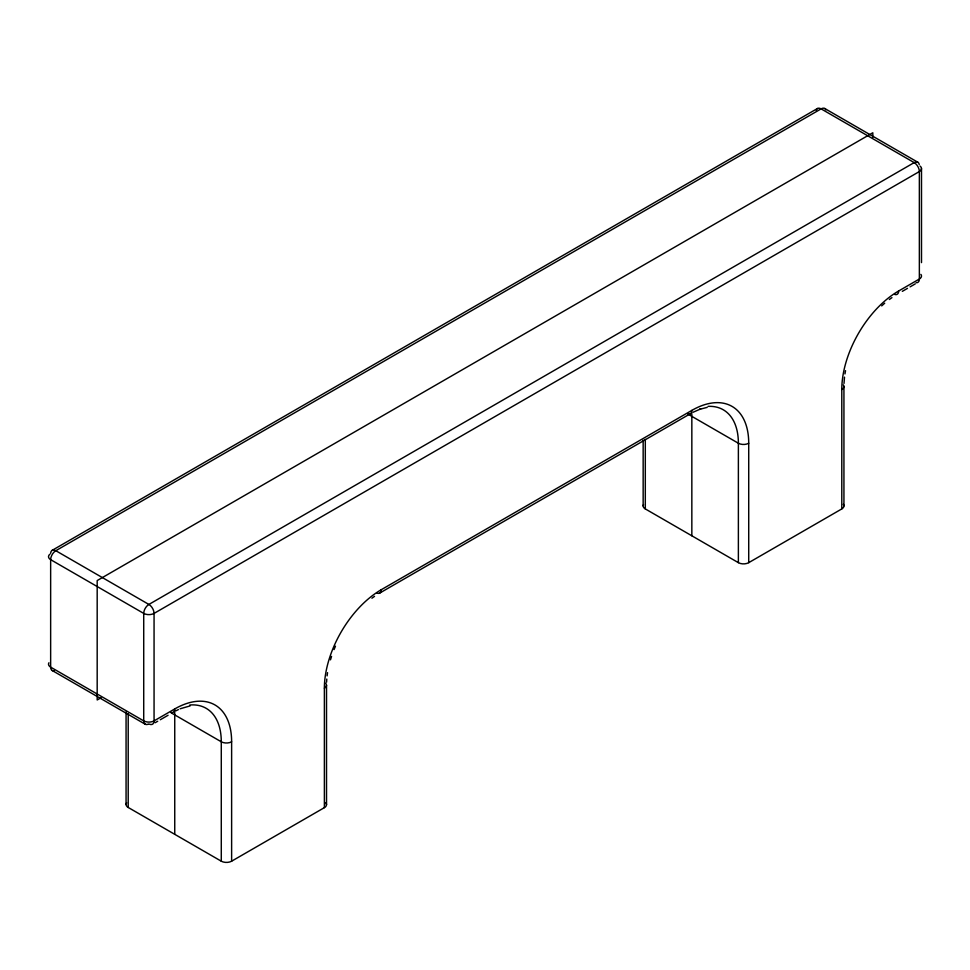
<?xml version="1.0" encoding="UTF-8"?>
<svg xmlns="http://www.w3.org/2000/svg" width="970" height="970" viewBox="0 0 970 970"><rect width="100%" height="100%" fill="white"/><g stroke="black" fill="none" stroke-linecap="round" stroke-linejoin="round"><path stroke-width="1.45" d="M326.526 685.244L326.526 804.663M843.936 505.928L843.936 386.509M326.587 682.189L326.781 679.073M843.997 383.465L844.506 377.16M327.096 675.884L327.545 672.659M844.955 373.935L845.537 370.661M330.479 659.842L331.558 656.423M334.056 649.585L335.474 646.178M881.706 305.889L884.701 303.21M371.934 598.223L374.529 596.356M889.344 299.5L891.939 297.632M52.162 550.342L817.455 108.507M101.062 697.745L97.182 699.976L97.182 580.569L872.818 132.757L872.818 137.291M126.67 802.796A7.311 4.22 0 0 0 128.21 807.464L221.281 861.19A7.311 4.22 0 0 0 231.624 861.19L231.624 741.783A80.437 46.439 -60 0 0 174.745 708.937L154.06 720.88A7.311 4.22 60 0 1 149.271 724.069M377.027 593.131A7.311 4.22 60 0 0 381.258 589.712L691.84 410.395A80.437 46.439 -60 0 1 748.719 443.241L748.719 562.661A7.311 4.22 0 0 1 738.376 562.661L645.305 508.923A7.311 4.22 0 0 1 643.498 504.655M894.922 294.553A7.311 4.22 60 0 0 898.669 290.976L919.354 279.033A7.311 4.22 0 0 0 920.894 274.377M155.127 722.735L157.722 721.244M160.305 719.752L168.065 715.266M379.743 593.058L690.325 413.741M902.33 291.339L907.508 288.357M910.09 286.865L915.256 283.883M231.624 861.19L324.38 807.646A7.311 4.22 0 0 0 325.605 802.614M748.719 562.661L841.79 508.923A7.311 4.22 0 0 0 843.33 504.254M692.932 412.311L700.704 408.928L699.746 409.291L707.203 407.364M175.837 710.852L178.444 709.567M180.117 708.791L190.108 705.905M824.767 108.507L917.838 162.245M688.348 414.348L738.376 443.241A7.311 4.22 0 0 0 748.719 443.241M171.254 712.889L221.281 741.783A7.311 4.22 0 0 0 231.624 741.783M52.162 670.488L145.233 724.226M921.5 168.574L921.5 262.615M843.33 384.835A7.311 4.22 0 0 1 841.79 389.503L841.79 508.923M738.376 562.661L738.376 443.241A73.126 42.219 -60 0 0 708.088 406.382M691.84 535.792L691.84 416.372A73.126 42.219 -60 0 0 691.768 413.426M645.305 439.386L645.305 508.923M643.159 440.247L643.159 505.928M325.605 683.195A7.311 4.22 0 0 1 324.38 688.227L324.38 807.646M221.281 861.19L221.281 741.783A73.126 42.219 -60 0 0 189.805 705.008M174.745 834.333L174.745 714.914A73.126 42.219 -60 0 0 174.6 710.525M128.21 713.738L128.21 807.464M126.064 711.919L126.064 804.469M50.658 553.167A7.311 4.22 60 0 1 55.811 550.705L821.105 108.87A7.311 4.22 -60 0 1 825.919 109.865M919.269 164.56A7.311 4.22 -60 0 0 914.189 162.608L821.105 108.87A7.311 4.22 60 0 0 816.17 110.228M49.931 554.173A7.311 4.22 0 0 0 50.646 559.666L50.646 667.142A7.311 4.22 -60 0 0 54.393 670.719M148.422 724.105A7.311 4.22 -60 0 1 143.718 720.88L50.646 667.142A7.311 4.22 0 0 1 48.912 662.765M920.069 166.064A7.311 4.22 0 0 1 919.354 171.557L919.354 279.033A7.311 4.22 60 0 1 916.092 282.706M174.745 708.937A7.311 4.22 60 0 1 170.999 712.513M324.38 688.227A80.437 46.439 -60 0 1 381.258 589.712M691.84 410.395A7.311 4.22 60 0 1 688.094 413.972M841.79 389.503A80.437 46.439 -60 0 1 898.669 290.976M914.189 162.608L148.895 604.443A7.311 4.22 -60 0 0 143.718 613.404L143.718 720.88A7.311 4.22 0 0 0 154.06 720.88L154.06 613.404A7.311 4.22 60 0 0 148.895 604.443L55.811 550.705A7.311 4.22 -60 0 0 50.646 559.666L143.718 613.404A7.311 4.22 0 0 0 154.06 613.404L919.354 171.557A7.311 4.22 60 0 0 914.189 162.608"/></g></svg>
